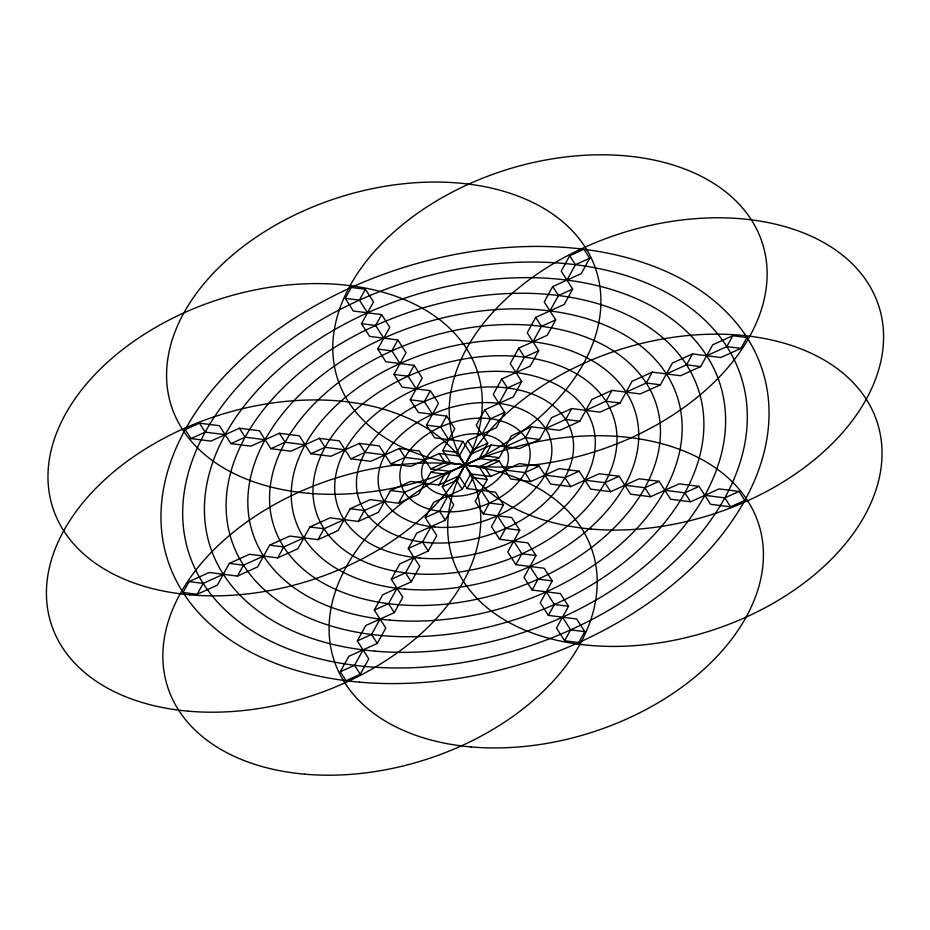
<?xml version="1.0" encoding="UTF-8"?>
<svg xmlns="http://www.w3.org/2000/svg" width="930" height="930" viewBox="0 0 930 930"><rect width="100%" height="100%" fill="white"/><g stroke="black" fill="none" stroke-linecap="round" stroke-linejoin="round"><path stroke-width="1.4" d="M189.046 581.599L183.036 592.503L197.172 594.282L217.306 585.179L229.326 563.394L249.461 554.28L277.733 557.861L297.867 548.747L309.888 526.961L330.022 517.859L358.294 521.428L378.429 512.325L390.449 490.529L410.583 481.426L438.855 485.007L458.99 475.893L467.116 488.576L495.388 492.156L503.514 504.839L491.493 526.624L499.619 539.307L527.88 542.876L536.005 555.559L523.997 577.356L532.123 590.038L560.383 593.607L568.509 606.29L556.489 628.076L564.615 640.758L578.751 642.549L584.761 631.656L576.635 618.973L548.375 615.393L540.249 602.721L552.257 580.925L544.131 568.242L515.871 564.673L507.745 551.99L519.754 530.193L511.628 517.522L483.368 513.941L475.242 501.258L487.262 479.473L479.136 466.79L499.271 457.676L511.291 435.891L531.425 426.789L559.697 430.358L579.832 421.255L591.852 399.458L611.987 390.356L640.259 393.936L660.393 384.822L672.413 363.037L692.548 353.923L720.82 357.504L740.954 348.401L746.964 337.497L732.828 335.718L712.694 344.821L700.674 366.606L680.539 375.72L652.267 372.14L632.133 381.254L620.112 403.039L599.978 412.141L571.706 408.572L551.571 417.675L539.551 439.472L519.417 448.574L491.145 444.993L471.01 454.107L462.884 441.425L434.612 437.844L426.486 425.161L438.507 403.376L430.381 390.693L402.12 387.124L393.995 374.441L406.003 352.644L397.877 339.962L369.617 336.393L361.491 323.71L373.511 301.925L365.385 289.242L351.249 287.451L345.239 298.344L353.365 311.027L381.625 314.607L389.751 327.279L377.743 349.075L385.869 361.758L414.129 365.327L422.255 378.01L410.246 399.807L418.372 412.478L446.632 416.059L454.758 428.742L442.738 450.527L450.864 463.21L430.73 472.324L418.709 494.109L398.575 503.211L370.303 499.643L350.168 508.745L338.148 530.542L318.014 539.644L289.742 536.064L269.607 545.178L257.587 566.963L237.452 576.077L209.18 572.496L189.046 581.599L203.182 583.389L223.316 574.287M197.172 594.282L203.182 583.389M367.501 312.817L359.375 300.134L365.385 289.242M237.452 576.077L243.462 565.173L263.597 556.07M383.753 338.183L375.627 325.5L381.625 314.607M277.733 557.861L283.743 546.968L303.877 537.854M400.005 363.549L391.879 350.866L397.877 339.962M318.014 539.644L324.024 528.751L344.158 519.638M416.245 388.903L408.119 376.22L414.129 365.327M358.294 521.428L364.304 510.535L384.439 501.433M432.497 414.269L424.371 401.586L430.381 390.693M398.575 503.211L404.585 492.319L424.719 483.216M448.748 439.634L440.622 426.951L446.632 416.059M438.855 485.007L444.866 474.102L485.135 455.898L499.271 457.676M487.262 479.473L473.126 477.683L456.874 452.317L462.884 441.425M340.31 671.739L348.808 656.324L377.289 643.444L385.787 628.041L374.29 610.103L382.788 594.7L411.269 581.82L419.767 566.417L408.282 548.479L416.779 533.064L445.261 520.184L453.759 504.781L442.262 486.843L450.759 471.44L430.776 468.906L419.279 450.98L399.296 448.446L370.814 461.327L350.831 458.804L339.334 440.867L319.35 438.332L290.869 451.213L270.874 448.69L259.389 430.753L239.405 428.23L210.924 441.099L190.929 438.576L185.186 429.614L199.427 423.173L219.41 425.696L230.907 443.633L250.891 446.156L279.372 433.275L299.367 435.81L310.853 453.747L330.836 456.27L359.317 443.389L379.312 445.923L390.798 463.861L410.781 466.383L439.274 453.503L459.257 456.037L467.755 440.622L496.236 427.742L504.734 412.339L493.237 394.401L501.735 378.998L530.216 366.118L538.714 350.715L527.217 332.777L535.715 317.363L564.196 304.494L572.694 289.079L561.209 271.142L569.706 255.738L583.947 249.298L589.69 258.261L581.192 273.676L552.711 286.556L544.213 301.959L555.71 319.897L547.212 335.3L518.731 348.18L510.233 363.584L521.718 381.521L513.221 396.936L484.739 409.816L476.241 425.219L487.739 443.157L479.241 458.56L499.224 461.094L510.721 479.02L530.705 481.554L559.186 468.674L579.169 471.196L590.666 489.134L610.65 491.668L639.131 478.787L659.126 481.31L670.611 499.247L690.595 501.77L719.076 488.901L739.071 491.424L744.814 500.387L730.573 506.827L710.59 504.304L699.093 486.367L679.109 483.844L650.628 496.725L630.633 494.19L619.148 476.253L599.164 473.73L570.683 486.611L550.688 484.077L539.202 466.139L519.219 463.617L490.726 476.497L470.743 473.963L462.245 489.378L433.764 502.258L425.266 517.661L436.763 535.599L428.265 551.002L399.784 563.882L391.286 579.285L402.783 597.223L394.285 612.638L365.804 625.506L357.306 640.921L368.792 658.859L360.294 674.262L346.053 680.702L340.31 671.739L354.551 665.299L363.049 649.884M357.306 640.921L371.547 634.481L380.045 619.078M374.29 610.103L388.531 603.663L397.029 588.26M391.286 579.285L405.526 572.845L414.024 557.442M408.282 548.479L422.522 542.039L431.02 526.624M425.266 517.661L439.506 511.221L448.004 495.818M442.262 486.843L456.502 480.403L473.498 449.597L487.739 443.157M481.996 434.182L490.494 418.779L504.734 412.339M498.98 403.376L507.478 387.961L521.718 381.521M515.976 372.558L524.474 357.155L538.714 350.715M532.971 341.74L541.469 326.337L555.71 319.897M549.956 310.922L558.453 295.519L572.694 289.079M566.951 280.116L575.449 264.701L589.69 258.261M467.116 488.576L473.126 477.683M485.135 455.898L491.145 444.993M483.368 513.941L489.378 503.049L481.252 490.366M505.281 446.784L525.415 437.681L531.425 426.789M499.619 539.307L505.629 528.414L497.504 515.731M545.561 428.567L565.696 419.465L571.706 408.572M515.871 564.673L521.881 553.78L513.755 541.097M585.842 410.363L605.976 401.249L611.987 390.356M532.123 590.038L538.121 579.134L529.995 566.451M626.123 392.146L646.257 383.032L652.267 372.14M548.375 615.393L554.373 604.5L546.247 591.817M666.403 373.93L686.538 364.827L692.548 353.923M564.615 640.758L570.625 629.866L562.499 617.183M706.684 355.713L726.818 346.611L732.828 335.718M190.929 438.576L205.17 432.136L225.165 434.659M230.907 443.633L245.148 437.193L265.131 439.716M270.874 448.69L285.126 442.25L305.11 444.773M310.853 453.747L325.093 447.307L345.077 449.829M350.831 458.804L365.072 452.364L385.055 454.886M390.798 463.861L405.038 457.421L425.022 459.943M430.776 468.906L445.017 462.477L484.983 467.523L499.224 461.094M504.978 470.057L524.962 472.579L539.202 466.139M544.945 475.114L564.928 477.636L579.169 471.196M584.924 480.171L604.907 482.693L619.148 476.253M624.89 485.228L644.874 487.75L659.126 481.31M664.869 490.284L684.852 492.807L699.093 486.367M704.835 495.341L724.83 497.864L739.071 491.424M345.239 298.344L359.375 300.134M726.818 346.611L740.954 348.401M361.491 323.71L375.627 325.5M686.538 364.827L700.674 366.606M377.743 349.075L391.879 350.866M646.257 383.032L660.393 384.822M393.995 374.441L408.119 376.22M605.976 401.249L620.112 403.039M410.246 399.807L424.371 401.586M565.696 419.465L579.832 421.255M426.486 425.161L440.622 426.951M525.415 437.681L539.551 439.472M442.738 450.527L456.874 452.317M430.73 472.324L444.866 474.102M390.449 490.529L404.585 492.319M489.378 503.049L503.514 504.839M350.168 508.745L364.304 510.535M505.629 528.414L519.754 530.193M309.888 526.961L324.024 528.751M521.881 553.78L536.005 555.559M269.607 545.178L283.743 546.968M538.121 579.134L552.257 580.925M229.326 563.394L243.462 565.173M554.373 604.5L568.509 606.29M570.625 629.866L584.761 631.656M569.706 255.738L575.449 264.701M724.83 497.864L730.573 506.827M552.711 286.556L558.453 295.519M684.852 492.807L690.595 501.77M535.715 317.363L541.469 326.337M644.874 487.75L650.628 496.725M518.731 348.18L524.474 357.155M604.907 482.693L610.65 491.668M501.735 378.998L507.478 387.961M564.928 477.636L570.683 486.611M484.739 409.816L490.494 418.779M524.962 472.579L530.705 481.554M467.755 440.622L473.498 449.597M484.983 467.523L490.726 476.497M439.274 453.503L445.017 462.477M456.502 480.403L462.245 489.378M399.296 448.446L405.038 457.421M439.506 511.221L445.261 520.184M359.317 443.389L365.072 452.364M422.522 542.039L428.265 551.002M319.35 438.332L325.093 447.307M405.526 572.845L411.269 581.82M279.372 433.275L285.126 442.25M388.531 603.663L394.285 612.638M239.405 428.23L245.148 437.193M371.547 634.481L377.289 643.444M199.427 423.173L205.17 432.136M354.551 665.299L360.294 674.262M308.4 493.284A222.968 147.742 -17.6 0 0 597.816 276.152A222.968 147.742 -17.6 0 0 245.032 245.113A222.968 147.742 -17.6 0 0 308.4 493.284M474.602 466.023A222.968 147.742 -17.6 0 0 764.03 248.891A222.968 147.742 -17.6 0 0 411.246 217.853A222.968 147.742 -17.6 0 0 474.602 466.023M591.05 529.031A222.968 147.742 -17.6 0 0 880.478 311.899A222.968 147.742 -17.6 0 0 527.682 280.86A222.968 147.742 -17.6 0 0 591.05 529.031M589.515 645.385A222.968 147.742 -17.6 0 0 878.931 428.253A222.968 147.742 -17.6 0 0 526.148 397.215A222.968 147.742 -17.6 0 0 589.515 645.385M470.894 746.918A222.968 147.742 -17.6 0 0 760.322 529.786A222.968 147.742 -17.6 0 0 407.538 498.747A222.968 147.742 -17.6 0 0 470.894 746.918M304.691 774.179A222.968 147.742 -17.6 0 0 594.107 557.047A222.968 147.742 -17.6 0 0 241.323 526.008A222.968 147.742 -17.6 0 0 304.691 774.179M188.244 711.171A222.968 147.742 -17.6 0 0 477.671 494.039A222.968 147.742 -17.6 0 0 124.876 463A222.968 147.742 -17.6 0 0 188.244 711.171M189.778 594.816A222.968 147.742 -17.6 0 0 479.206 377.685A222.968 147.742 -17.6 0 0 126.422 346.646A222.968 147.742 -17.6 0 0 189.778 594.816M449.934 496.016A44.594 29.551 -17.6 0 0 507.815 452.596A44.594 29.551 -17.6 0 0 437.251 446.388A44.594 29.551 -17.6 0 0 449.934 496.016M442.389 511.535A66.89 44.326 -17.6 0 0 529.216 446.388A66.89 44.326 -17.6 0 0 423.382 437.077A66.89 44.326 -17.6 0 0 442.389 511.535M434.856 527.043A89.187 59.102 -17.6 0 0 550.63 440.192A89.187 59.102 -17.6 0 0 409.514 427.777A89.187 59.102 -17.6 0 0 434.856 527.043M427.323 542.55A111.484 73.877 -17.6 0 0 572.031 433.985A111.484 73.877 -17.6 0 0 395.645 418.465A111.484 73.877 -17.6 0 0 427.323 542.55M419.79 558.058A133.781 88.641 -17.6 0 0 593.445 427.777A133.781 88.641 -17.6 0 0 381.765 409.154A133.781 88.641 -17.6 0 0 419.79 558.058M412.257 573.566A156.077 103.416 -17.6 0 0 614.846 421.581A156.077 103.416 -17.6 0 0 367.896 399.853A156.077 103.416 -17.6 0 0 412.257 573.566M404.713 589.085A178.374 118.191 -17.6 0 0 636.26 415.373A178.374 118.191 -17.6 0 0 354.028 390.542A178.374 118.191 -17.6 0 0 404.713 589.085M397.18 604.593A200.671 132.967 -17.6 0 0 657.661 409.177A200.671 132.967 -17.6 0 0 340.159 381.242A200.671 132.967 -17.6 0 0 397.18 604.593M389.647 620.101A222.968 147.742 -17.6 0 0 679.074 402.969A222.968 147.742 -17.6 0 0 326.279 371.93A222.968 147.742 -17.6 0 0 389.647 620.101M382.114 635.609A245.264 162.518 -17.6 0 0 700.476 396.761A245.264 162.518 -17.6 0 0 312.41 362.619A245.264 162.518 -17.6 0 0 382.114 635.609M374.581 651.116A267.561 177.293 -17.6 0 0 721.889 390.565A267.561 177.293 -17.6 0 0 298.542 353.319A267.561 177.293 -17.6 0 0 374.581 651.116M367.036 666.636A289.858 192.068 -17.6 0 0 743.291 384.357A289.858 192.068 -17.6 0 0 284.673 344.007A289.858 192.068 -17.6 0 0 367.036 666.636M359.503 682.143A312.154 206.844 -17.6 0 0 764.704 378.161A312.154 206.844 -17.6 0 0 270.793 334.707A312.154 206.844 -17.6 0 0 359.503 682.143"/></g></svg>
